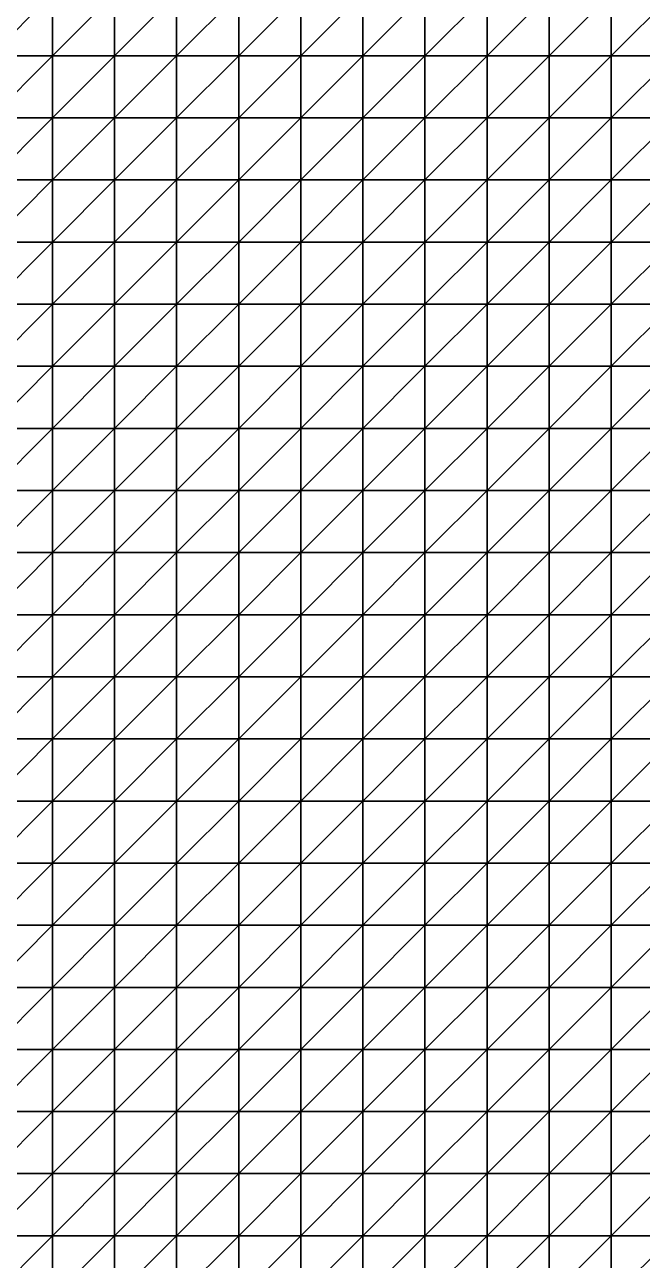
# Model space of a CAD drawing. Header units: metres. Extents: x 351000 to 353000, y 7455000 to 7457000.
# Drawn here: x 351738.8 to 351987.5, y 7455490.1 to 7455987.5 of the extents above; entities that cross this region are included whole.
import ezdxf

# ---------------------------------------------------------------- set-up
doc = ezdxf.new("R2010")
doc.units = ezdxf.units.M

msp = doc.modelspace()

# ---------------------------------------------------------------- linework, layer by layer
at = {"layer": 'BASE_OF_LEACHED_CAP_BOLC'}
for points in [[(351725, 7455975, 1226.12), (351750, 7455975, 1223.16), (351750, 7456000, 1219.85)], [(351725, 7455975, 1226.12), (351750, 7456000, 1219.85), (351725, 7456000, 1223.27)], [(351750, 7455975, 1223.16), (351775, 7455975, 1220.96), (351775, 7456000, 1217.48)], [(351750, 7455975, 1223.16), (351775, 7456000, 1217.48), (351750, 7456000, 1219.85)], [(351775, 7455975, 1220.96), (351800, 7455975, 1219.62), (351800, 7456000, 1216.25)], [(351775, 7455975, 1220.96), (351800, 7456000, 1216.25), (351775, 7456000, 1217.48)], [(351800, 7455975, 1219.62), (351825, 7455975, 1219.47), (351825, 7456000, 1216.39)], [(351800, 7455975, 1219.62), (351825, 7456000, 1216.39), (351800, 7456000, 1216.25)], [(351825, 7455975, 1219.47), (351850, 7455975, 1220.78), (351850, 7456000, 1218.13)], [(351825, 7455975, 1219.47), (351850, 7456000, 1218.13), (351825, 7456000, 1216.39)], [(351850, 7455975, 1220.78), (351875, 7455975, 1223.59), (351875, 7456000, 1221.38)], [(351850, 7455975, 1220.78), (351875, 7456000, 1221.38), (351850, 7456000, 1218.13)], [(351875, 7455975, 1223.59), (351900, 7455975, 1227.51), (351900, 7456000, 1225.7)], [(351875, 7455975, 1223.59), (351900, 7456000, 1225.7), (351875, 7456000, 1221.38)], [(351900, 7455975, 1227.51), (351925, 7455975, 1231.9), (351925, 7456000, 1230.38)], [(351900, 7455975, 1227.51), (351925, 7456000, 1230.38), (351900, 7456000, 1225.7)], [(351925, 7455975, 1231.9), (351950, 7455975, 1236.01), (351950, 7456000, 1234.63)], [(351925, 7455975, 1231.9), (351950, 7456000, 1234.63), (351925, 7456000, 1230.38)], [(351950, 7455975, 1236.01), (351975, 7455975, 1239.16), (351975, 7456000, 1237.76)], [(351950, 7455975, 1236.01), (351975, 7456000, 1237.76), (351950, 7456000, 1234.63)], [(351975, 7455975, 1239.16), (352000, 7455975, 1240.79), (352000, 7456000, 1239.24)], [(351975, 7455975, 1239.16), (352000, 7456000, 1239.24), (351975, 7456000, 1237.76)], [(351725, 7455950, 1229.92), (351750, 7455950, 1227.17), (351750, 7455975, 1223.16)], [(351725, 7455950, 1229.92), (351750, 7455975, 1223.16), (351725, 7455975, 1226.12)], [(351750, 7455950, 1227.17), (351775, 7455950, 1224.79), (351775, 7455975, 1220.96)], [(351750, 7455950, 1227.17), (351775, 7455975, 1220.96), (351750, 7455975, 1223.16)], [(351775, 7455950, 1224.79), (351800, 7455950, 1222.97), (351800, 7455975, 1219.62)], [(351775, 7455950, 1224.79), (351800, 7455975, 1219.62), (351775, 7455975, 1220.96)], [(351800, 7455950, 1222.97), (351825, 7455950, 1222.09), (351825, 7455975, 1219.47)], [(351800, 7455950, 1222.97), (351825, 7455975, 1219.47), (351800, 7455975, 1219.62)], [(351825, 7455950, 1222.09), (351850, 7455950, 1222.58), (351850, 7455975, 1220.78)], [(351825, 7455950, 1222.09), (351850, 7455975, 1220.78), (351825, 7455975, 1219.47)], [(351850, 7455950, 1222.58), (351875, 7455950, 1224.56), (351875, 7455975, 1223.59)], [(351850, 7455950, 1222.58), (351875, 7455975, 1223.59), (351850, 7455975, 1220.78)], [(351875, 7455950, 1224.56), (351900, 7455950, 1227.81), (351900, 7455975, 1227.51)], [(351875, 7455950, 1224.56), (351900, 7455975, 1227.51), (351875, 7455975, 1223.59)], [(351900, 7455950, 1227.81), (351925, 7455950, 1231.75), (351925, 7455975, 1231.9)], [(351900, 7455950, 1227.81), (351925, 7455975, 1231.9), (351900, 7455975, 1227.51)], [(351925, 7455950, 1231.75), (351950, 7455950, 1235.67), (351950, 7455975, 1236.01)], [(351925, 7455950, 1231.75), (351950, 7455975, 1236.01), (351925, 7455975, 1231.9)], [(351950, 7455950, 1235.67), (351975, 7455950, 1238.9), (351975, 7455975, 1239.16)], [(351950, 7455950, 1235.67), (351975, 7455975, 1239.16), (351950, 7455975, 1236.01)], [(351975, 7455950, 1238.9), (352000, 7455950, 1240.87), (352000, 7455975, 1240.79)], [(351975, 7455950, 1238.9), (352000, 7455975, 1240.79), (351975, 7455975, 1239.16)], [(351725, 7455925, 1234.09), (351750, 7455925, 1231.28), (351750, 7455950, 1227.17)], [(351725, 7455925, 1234.09), (351750, 7455950, 1227.17), (351725, 7455950, 1229.92)], [(351750, 7455925, 1231.28), (351775, 7455925, 1228.43), (351775, 7455950, 1224.79)], [(351750, 7455925, 1231.28), (351775, 7455950, 1224.79), (351750, 7455950, 1227.17)], [(351775, 7455925, 1228.43), (351800, 7455925, 1225.78), (351800, 7455950, 1222.97)], [(351775, 7455925, 1228.43), (351800, 7455950, 1222.97), (351775, 7455950, 1224.79)], [(351800, 7455925, 1225.78), (351825, 7455925, 1223.87), (351825, 7455950, 1222.09)], [(351800, 7455925, 1225.78), (351825, 7455950, 1222.09), (351800, 7455950, 1222.97)], [(351825, 7455925, 1223.87), (351850, 7455925, 1223.24), (351850, 7455950, 1222.58)], [(351825, 7455925, 1223.87), (351850, 7455950, 1222.58), (351825, 7455950, 1222.09)], [(351850, 7455925, 1223.24), (351875, 7455925, 1224.18), (351875, 7455950, 1224.56)], [(351850, 7455925, 1223.24), (351875, 7455950, 1224.56), (351850, 7455950, 1222.58)], [(351875, 7455925, 1224.18), (351900, 7455925, 1226.6), (351900, 7455950, 1227.81)], [(351875, 7455925, 1224.18), (351900, 7455950, 1227.81), (351875, 7455950, 1224.56)], [(351900, 7455925, 1226.6), (351925, 7455925, 1230.02), (351925, 7455950, 1231.75)], [(351900, 7455925, 1226.6), (351925, 7455950, 1231.75), (351900, 7455950, 1227.81)], [(351925, 7455925, 1230.02), (351950, 7455925, 1233.8), (351950, 7455950, 1235.67)], [(351925, 7455925, 1230.02), (351950, 7455950, 1235.67), (351925, 7455950, 1231.75)], [(351950, 7455925, 1233.8), (351975, 7455925, 1237.22), (351975, 7455950, 1238.9)], [(351950, 7455925, 1233.8), (351975, 7455950, 1238.9), (351950, 7455950, 1235.67)], [(351975, 7455925, 1237.22), (352000, 7455925, 1239.72), (352000, 7455950, 1240.87)], [(351975, 7455925, 1237.22), (352000, 7455950, 1240.87), (351975, 7455950, 1238.9)], [(351725, 7455900, 1238.01), (351750, 7455900, 1234.93), (351750, 7455925, 1231.28)], [(351725, 7455900, 1238.01), (351750, 7455925, 1231.28), (351725, 7455925, 1234.09)], [(351750, 7455900, 1234.93), (351775, 7455900, 1231.4), (351775, 7455925, 1228.43)], [(351750, 7455900, 1234.93), (351775, 7455925, 1228.43), (351750, 7455925, 1231.28)], [(351775, 7455900, 1231.4), (351800, 7455900, 1227.77), (351800, 7455925, 1225.78)], [(351775, 7455900, 1231.4), (351800, 7455925, 1225.78), (351775, 7455925, 1228.43)], [(351800, 7455900, 1227.77), (351825, 7455900, 1224.67), (351825, 7455925, 1223.87)], [(351800, 7455900, 1227.77), (351825, 7455925, 1223.87), (351800, 7455925, 1225.78)], [(351825, 7455900, 1224.67), (351850, 7455900, 1222.82), (351850, 7455925, 1223.24)], [(351825, 7455900, 1224.67), (351850, 7455925, 1223.24), (351825, 7455925, 1223.87)], [(351850, 7455900, 1222.82), (351875, 7455900, 1222.65), (351875, 7455925, 1224.18)], [(351850, 7455900, 1222.82), (351875, 7455925, 1224.18), (351850, 7455925, 1223.24)], [(351875, 7455900, 1222.65), (351900, 7455900, 1224.23), (351900, 7455925, 1226.6)], [(351875, 7455900, 1222.65), (351900, 7455925, 1226.6), (351875, 7455925, 1224.18)], [(351900, 7455900, 1224.23), (351925, 7455900, 1227.17), (351925, 7455925, 1230.02)], [(351900, 7455900, 1224.23), (351925, 7455925, 1230.02), (351900, 7455925, 1226.6)], [(351925, 7455900, 1227.17), (351950, 7455900, 1230.87), (351950, 7455925, 1233.8)], [(351925, 7455900, 1227.17), (351950, 7455925, 1233.8), (351925, 7455925, 1230.02)], [(351950, 7455900, 1230.87), (351975, 7455900, 1234.61), (351975, 7455925, 1237.22)], [(351950, 7455900, 1230.87), (351975, 7455925, 1237.22), (351950, 7455925, 1233.8)], [(351975, 7455900, 1234.61), (352000, 7455900, 1237.79), (352000, 7455925, 1239.72)], [(351975, 7455900, 1234.61), (352000, 7455925, 1239.72), (351975, 7455925, 1237.22)], [(351725, 7455875, 1241.16), (351750, 7455875, 1237.73), (351750, 7455900, 1234.93)], [(351725, 7455875, 1241.16), (351750, 7455900, 1234.93), (351725, 7455900, 1238.01)], [(351750, 7455875, 1237.73), (351775, 7455875, 1233.49), (351775, 7455900, 1231.4)], [(351750, 7455875, 1237.73), (351775, 7455900, 1231.4), (351750, 7455900, 1234.93)], [(351775, 7455875, 1233.49), (351800, 7455875, 1228.87), (351800, 7455900, 1227.77)], [(351775, 7455875, 1233.49), (351800, 7455900, 1227.77), (351775, 7455900, 1231.4)], [(351800, 7455875, 1228.87), (351825, 7455875, 1224.64), (351825, 7455900, 1224.67)], [(351800, 7455875, 1228.87), (351825, 7455900, 1224.67), (351800, 7455900, 1227.77)], [(351825, 7455875, 1224.64), (351850, 7455875, 1221.63), (351850, 7455900, 1222.82)], [(351825, 7455875, 1224.64), (351850, 7455900, 1222.82), (351825, 7455900, 1224.67)], [(351850, 7455875, 1221.63), (351875, 7455875, 1220.46), (351875, 7455900, 1222.65)], [(351850, 7455875, 1221.63), (351875, 7455900, 1222.65), (351850, 7455900, 1222.82)], [(351875, 7455875, 1220.46), (351900, 7455875, 1221.28), (351900, 7455900, 1224.23)], [(351875, 7455875, 1220.46), (351900, 7455900, 1224.23), (351875, 7455900, 1222.65)], [(351900, 7455875, 1221.28), (351925, 7455875, 1223.83), (351925, 7455900, 1227.17)], [(351900, 7455875, 1221.28), (351925, 7455900, 1227.17), (351900, 7455900, 1224.23)], [(351925, 7455875, 1223.83), (351950, 7455875, 1227.52), (351950, 7455900, 1230.87)], [(351925, 7455875, 1223.83), (351950, 7455900, 1230.87), (351925, 7455900, 1227.17)], [(351950, 7455875, 1227.52), (351975, 7455875, 1231.64), (351975, 7455900, 1234.61)], [(351950, 7455875, 1227.52), (351975, 7455900, 1234.61), (351950, 7455900, 1230.87)], [(351975, 7455875, 1231.64), (352000, 7455875, 1235.56), (352000, 7455900, 1237.79)], [(351975, 7455875, 1231.64), (352000, 7455900, 1237.79), (351975, 7455900, 1234.61)], [(351725, 7455850, 1243.24), (351750, 7455850, 1239.54), (351750, 7455875, 1237.73)], [(351725, 7455850, 1243.24), (351750, 7455875, 1237.73), (351725, 7455875, 1241.16)], [(351750, 7455850, 1239.54), (351775, 7455850, 1234.7), (351775, 7455875, 1233.49)], [(351750, 7455850, 1239.54), (351775, 7455875, 1233.49), (351750, 7455875, 1237.73)], [(351775, 7455850, 1234.7), (351800, 7455850, 1229.27), (351800, 7455875, 1228.87)], [(351775, 7455850, 1234.7), (351800, 7455875, 1228.87), (351775, 7455875, 1233.49)], [(351800, 7455850, 1229.27), (351825, 7455850, 1224.12), (351825, 7455875, 1224.64)], [(351800, 7455850, 1229.27), (351825, 7455875, 1224.64), (351800, 7455875, 1228.87)], [(351825, 7455850, 1224.12), (351850, 7455850, 1220.2), (351850, 7455875, 1221.63)], [(351825, 7455850, 1224.12), (351850, 7455875, 1221.63), (351825, 7455875, 1224.64)], [(351850, 7455850, 1220.2), (351875, 7455850, 1218.22), (351875, 7455875, 1220.46)], [(351850, 7455850, 1220.2), (351875, 7455875, 1220.46), (351850, 7455875, 1221.63)], [(351875, 7455850, 1218.22), (351900, 7455850, 1218.45), (351900, 7455875, 1221.28)], [(351875, 7455850, 1218.22), (351900, 7455875, 1221.28), (351875, 7455875, 1220.46)], [(351900, 7455850, 1218.45), (351925, 7455850, 1220.7), (351925, 7455875, 1223.83)], [(351900, 7455850, 1218.45), (351925, 7455875, 1223.83), (351900, 7455875, 1221.28)], [(351925, 7455850, 1220.7), (351950, 7455850, 1224.41), (351950, 7455875, 1227.52)], [(351925, 7455850, 1220.7), (351950, 7455875, 1227.52), (351925, 7455875, 1223.83)], [(351950, 7455850, 1224.41), (351975, 7455850, 1228.87), (351975, 7455875, 1231.64)], [(351950, 7455850, 1224.41), (351975, 7455875, 1231.64), (351950, 7455875, 1227.52)], [(351975, 7455850, 1228.87), (352000, 7455850, 1233.45), (352000, 7455875, 1235.56)], [(351975, 7455850, 1228.87), (352000, 7455875, 1235.56), (351975, 7455875, 1231.64)], [(351725, 7455825, 1244.23), (351750, 7455825, 1240.43), (351750, 7455850, 1239.54)], [(351725, 7455825, 1244.23), (351750, 7455850, 1239.54), (351725, 7455850, 1243.24)], [(351750, 7455825, 1240.43), (351775, 7455825, 1235.26), (351775, 7455850, 1234.7)], [(351750, 7455825, 1240.43), (351775, 7455850, 1234.7), (351750, 7455850, 1239.54)], [(351775, 7455825, 1235.26), (351800, 7455825, 1229.33), (351800, 7455850, 1229.27)], [(351775, 7455825, 1235.26), (351800, 7455850, 1229.27), (351775, 7455850, 1234.7)], [(351800, 7455825, 1229.33), (351825, 7455825, 1223.6), (351825, 7455850, 1224.12)], [(351800, 7455825, 1229.33), (351825, 7455850, 1224.12), (351800, 7455850, 1229.27)], [(351825, 7455825, 1223.6), (351850, 7455825, 1219.07), (351850, 7455850, 1220.2)], [(351825, 7455825, 1223.6), (351850, 7455850, 1220.2), (351825, 7455850, 1224.12)], [(351850, 7455825, 1219.07), (351875, 7455825, 1216.53), (351875, 7455850, 1218.22)], [(351850, 7455825, 1219.07), (351875, 7455850, 1218.22), (351850, 7455850, 1220.2)], [(351875, 7455825, 1216.53), (351900, 7455825, 1216.34), (351900, 7455850, 1218.45)], [(351875, 7455825, 1216.53), (351900, 7455850, 1218.45), (351875, 7455850, 1218.22)], [(351900, 7455825, 1216.34), (351925, 7455825, 1218.35), (351925, 7455850, 1220.7)], [(351900, 7455825, 1216.34), (351925, 7455850, 1220.7), (351900, 7455850, 1218.45)], [(351925, 7455825, 1218.35), (351950, 7455825, 1222.04), (351950, 7455850, 1224.41)], [(351925, 7455825, 1218.35), (351950, 7455850, 1224.41), (351925, 7455850, 1220.7)], [(351950, 7455825, 1222.04), (351975, 7455825, 1226.71), (351975, 7455850, 1228.87)], [(351950, 7455825, 1222.04), (351975, 7455850, 1228.87), (351950, 7455850, 1224.41)], [(351975, 7455825, 1226.71), (352000, 7455825, 1231.75), (352000, 7455850, 1233.45)], [(351975, 7455825, 1226.71), (352000, 7455850, 1233.45), (351975, 7455850, 1228.87)], [(351725, 7455800, 1244.26), (351750, 7455800, 1240.63), (351750, 7455825, 1240.43)], [(351725, 7455800, 1244.26), (351750, 7455825, 1240.43), (351725, 7455825, 1244.23)], [(351750, 7455800, 1240.63), (351775, 7455800, 1235.46), (351775, 7455825, 1235.26)], [(351750, 7455800, 1240.63), (351775, 7455825, 1235.26), (351750, 7455825, 1240.43)], [(351775, 7455800, 1235.46), (351800, 7455800, 1229.4), (351800, 7455825, 1229.33)], [(351775, 7455800, 1235.46), (351800, 7455825, 1229.33), (351775, 7455825, 1235.26)], [(351800, 7455800, 1229.4), (351825, 7455800, 1223.46), (351825, 7455825, 1223.6)], [(351800, 7455800, 1229.4), (351825, 7455825, 1223.6), (351800, 7455825, 1229.33)], [(351825, 7455800, 1223.46), (351850, 7455800, 1218.67), (351850, 7455825, 1219.07)], [(351825, 7455800, 1223.46), (351850, 7455825, 1219.07), (351825, 7455825, 1223.6)], [(351850, 7455800, 1218.67), (351875, 7455800, 1215.85), (351875, 7455825, 1216.53)], [(351850, 7455800, 1218.67), (351875, 7455825, 1216.53), (351850, 7455825, 1219.07)], [(351875, 7455800, 1215.85), (351900, 7455800, 1215.38), (351900, 7455825, 1216.34)], [(351875, 7455800, 1215.85), (351900, 7455825, 1216.34), (351875, 7455825, 1216.53)], [(351900, 7455800, 1215.38), (351925, 7455800, 1217.16), (351925, 7455825, 1218.35)], [(351900, 7455800, 1215.38), (351925, 7455825, 1218.35), (351900, 7455825, 1216.34)], [(351925, 7455800, 1217.16), (351950, 7455800, 1220.71), (351950, 7455825, 1222.04)], [(351925, 7455800, 1217.16), (351950, 7455825, 1222.04), (351925, 7455825, 1218.35)], [(351950, 7455800, 1220.71), (351975, 7455800, 1225.38), (351975, 7455825, 1226.71)], [(351950, 7455800, 1220.71), (351975, 7455825, 1226.71), (351950, 7455825, 1222.04)], [(351975, 7455800, 1225.38), (352000, 7455800, 1230.57), (352000, 7455825, 1231.75)], [(351975, 7455800, 1225.38), (352000, 7455825, 1231.75), (351975, 7455825, 1226.71)], [(351725, 7455775, 1243.59), (351750, 7455775, 1240.38), (351750, 7455800, 1240.63)], [(351725, 7455775, 1243.59), (351750, 7455800, 1240.63), (351725, 7455800, 1244.26)], [(351750, 7455775, 1240.38), (351775, 7455775, 1235.53), (351775, 7455800, 1235.46)], [(351750, 7455775, 1240.38), (351775, 7455800, 1235.46), (351750, 7455800, 1240.63)], [(351775, 7455775, 1235.53), (351800, 7455775, 1229.71), (351800, 7455800, 1229.4)], [(351775, 7455775, 1235.53), (351800, 7455800, 1229.4), (351775, 7455800, 1235.46)], [(351800, 7455775, 1229.71), (351825, 7455775, 1223.92), (351825, 7455800, 1223.46)], [(351800, 7455775, 1229.71), (351825, 7455800, 1223.46), (351800, 7455800, 1229.4)], [(351825, 7455775, 1223.92), (351850, 7455775, 1219.19), (351850, 7455800, 1218.67)], [(351825, 7455775, 1223.92), (351850, 7455800, 1218.67), (351825, 7455800, 1223.46)], [(351850, 7455775, 1219.19), (351875, 7455775, 1216.33), (351875, 7455800, 1215.85)], [(351850, 7455775, 1219.19), (351875, 7455800, 1215.85), (351850, 7455800, 1218.67)], [(351875, 7455775, 1216.33), (351900, 7455775, 1215.7), (351900, 7455800, 1215.38)], [(351875, 7455775, 1216.33), (351900, 7455800, 1215.38), (351875, 7455800, 1215.85)], [(351900, 7455775, 1215.7), (351925, 7455775, 1217.24), (351925, 7455800, 1217.16)], [(351900, 7455775, 1215.7), (351925, 7455800, 1217.16), (351900, 7455800, 1215.38)], [(351925, 7455775, 1217.24), (351950, 7455775, 1220.51), (351950, 7455800, 1220.71)], [(351925, 7455775, 1217.24), (351950, 7455800, 1220.71), (351925, 7455800, 1217.16)], [(351950, 7455775, 1220.51), (351975, 7455775, 1224.93), (351975, 7455800, 1225.38)], [(351950, 7455775, 1220.51), (351975, 7455800, 1225.38), (351950, 7455800, 1220.71)], [(351975, 7455775, 1224.93), (352000, 7455775, 1229.99), (352000, 7455800, 1230.57)], [(351975, 7455775, 1224.93), (352000, 7455800, 1230.57), (351975, 7455800, 1225.38)], [(351725, 7455750, 1242.41), (351750, 7455750, 1239.81), (351750, 7455775, 1240.38)], [(351725, 7455750, 1242.41), (351750, 7455775, 1240.38), (351725, 7455775, 1243.59)], [(351750, 7455750, 1239.81), (351775, 7455750, 1235.53), (351775, 7455775, 1235.53)], [(351750, 7455750, 1239.81), (351775, 7455775, 1235.53), (351750, 7455775, 1240.38)], [(351775, 7455750, 1235.53), (351800, 7455750, 1230.25), (351800, 7455775, 1229.71)], [(351775, 7455750, 1235.53), (351800, 7455775, 1229.71), (351775, 7455775, 1235.53)], [(351800, 7455750, 1230.25), (351825, 7455750, 1224.94), (351825, 7455775, 1223.92)], [(351800, 7455750, 1230.25), (351825, 7455775, 1223.92), (351800, 7455775, 1229.71)], [(351825, 7455750, 1224.94), (351850, 7455750, 1220.57), (351850, 7455775, 1219.19)], [(351825, 7455750, 1224.94), (351850, 7455775, 1219.19), (351825, 7455775, 1223.92)], [(351850, 7455750, 1220.57), (351875, 7455750, 1217.87), (351875, 7455775, 1216.33)], [(351850, 7455750, 1220.57), (351875, 7455775, 1216.33), (351850, 7455775, 1219.19)], [(351875, 7455750, 1217.87), (351900, 7455750, 1217.2), (351900, 7455775, 1215.7)], [(351875, 7455750, 1217.87), (351900, 7455775, 1215.7), (351875, 7455775, 1216.33)], [(351900, 7455750, 1217.2), (351925, 7455750, 1218.5), (351925, 7455775, 1217.24)], [(351900, 7455750, 1217.2), (351925, 7455775, 1217.24), (351900, 7455775, 1215.7)], [(351925, 7455750, 1218.5), (351950, 7455750, 1221.39), (351950, 7455775, 1220.51)], [(351925, 7455750, 1218.5), (351950, 7455775, 1220.51), (351925, 7455775, 1217.24)], [(351950, 7455750, 1221.39), (351975, 7455750, 1225.36), (351975, 7455775, 1224.93)], [(351950, 7455750, 1221.39), (351975, 7455775, 1224.93), (351950, 7455775, 1220.51)], [(351975, 7455750, 1225.36), (352000, 7455750, 1230.03), (352000, 7455775, 1229.99)], [(351975, 7455750, 1225.36), (352000, 7455775, 1229.99), (351975, 7455775, 1224.93)], [(351725, 7455725, 1240.78), (351750, 7455725, 1238.86), (351750, 7455750, 1239.81)], [(351725, 7455725, 1240.78), (351750, 7455750, 1239.81), (351725, 7455750, 1242.41)], [(351750, 7455725, 1238.86), (351775, 7455725, 1235.32), (351775, 7455750, 1235.53)], [(351750, 7455725, 1238.86), (351775, 7455750, 1235.53), (351750, 7455750, 1239.81)], [(351775, 7455725, 1235.32), (351800, 7455725, 1230.82), (351800, 7455750, 1230.25)], [(351775, 7455725, 1235.32), (351800, 7455750, 1230.25), (351775, 7455750, 1235.53)], [(351800, 7455725, 1230.82), (351825, 7455725, 1226.25), (351825, 7455750, 1224.94)], [(351800, 7455725, 1230.82), (351825, 7455750, 1224.94), (351800, 7455750, 1230.25)], [(351825, 7455725, 1226.25), (351850, 7455725, 1222.49), (351850, 7455750, 1220.57)], [(351825, 7455725, 1226.25), (351850, 7455750, 1220.57), (351825, 7455750, 1224.94)], [(351850, 7455725, 1222.49), (351875, 7455725, 1220.19), (351875, 7455750, 1217.87)], [(351850, 7455725, 1222.49), (351875, 7455750, 1217.87), (351850, 7455750, 1220.57)], [(351875, 7455725, 1220.19), (351900, 7455725, 1219.65), (351900, 7455750, 1217.2)], [(351875, 7455725, 1220.19), (351900, 7455750, 1217.2), (351875, 7455750, 1217.87)], [(351900, 7455725, 1219.65), (351925, 7455725, 1220.78), (351925, 7455750, 1218.5)], [(351900, 7455725, 1219.65), (351925, 7455750, 1218.5), (351900, 7455750, 1217.2)], [(351925, 7455725, 1220.78), (351950, 7455725, 1223.27), (351950, 7455750, 1221.39)], [(351925, 7455725, 1220.78), (351950, 7455750, 1221.39), (351925, 7455750, 1218.5)], [(351950, 7455725, 1223.27), (351975, 7455725, 1226.72), (351975, 7455750, 1225.36)], [(351950, 7455725, 1223.27), (351975, 7455750, 1225.36), (351950, 7455750, 1221.39)], [(351975, 7455725, 1226.72), (352000, 7455725, 1230.84), (352000, 7455750, 1230.03)], [(351975, 7455725, 1226.72), (352000, 7455750, 1230.03), (351975, 7455750, 1225.36)], [(351725, 7455700, 1238.62), (351750, 7455700, 1237.33), (351750, 7455725, 1238.86)], [(351725, 7455700, 1238.62), (351750, 7455725, 1238.86), (351725, 7455725, 1240.78)], [(351750, 7455700, 1237.33), (351775, 7455700, 1234.6), (351775, 7455725, 1235.32)], [(351750, 7455700, 1237.33), (351775, 7455725, 1235.32), (351750, 7455725, 1238.86)], [(351775, 7455700, 1234.6), (351800, 7455700, 1231.04), (351800, 7455725, 1230.82)], [(351775, 7455700, 1234.6), (351800, 7455725, 1230.82), (351775, 7455725, 1235.32)], [(351800, 7455700, 1231.04), (351825, 7455700, 1227.46), (351825, 7455725, 1226.25)], [(351800, 7455700, 1231.04), (351825, 7455725, 1226.25), (351800, 7455725, 1230.82)], [(351825, 7455700, 1227.46), (351850, 7455700, 1224.6), (351850, 7455725, 1222.49)], [(351825, 7455700, 1227.46), (351850, 7455725, 1222.49), (351825, 7455725, 1226.25)], [(351850, 7455700, 1224.6), (351875, 7455700, 1222.98), (351875, 7455725, 1220.19)], [(351850, 7455700, 1224.6), (351875, 7455725, 1220.19), (351850, 7455725, 1222.49)], [(351875, 7455700, 1222.98), (351900, 7455700, 1222.79), (351900, 7455725, 1219.65)], [(351875, 7455700, 1222.98), (351900, 7455725, 1219.65), (351875, 7455725, 1220.19)], [(351900, 7455700, 1222.79), (351925, 7455700, 1223.95), (351925, 7455725, 1220.78)], [(351900, 7455700, 1222.79), (351925, 7455725, 1220.78), (351900, 7455725, 1219.65)], [(351925, 7455700, 1223.95), (351950, 7455700, 1226.16), (351950, 7455725, 1223.27)], [(351925, 7455700, 1223.95), (351950, 7455725, 1223.27), (351925, 7455725, 1220.78)], [(351950, 7455700, 1226.16), (351975, 7455700, 1229.1), (351975, 7455725, 1226.72)], [(351950, 7455700, 1226.16), (351975, 7455725, 1226.72), (351950, 7455725, 1223.27)], [(351975, 7455700, 1229.1), (352000, 7455700, 1232.6), (352000, 7455725, 1230.84)], [(351975, 7455700, 1229.1), (352000, 7455725, 1230.84), (351975, 7455725, 1226.72)], [(351725, 7455675, 1235.74), (351750, 7455675, 1234.96), (351750, 7455700, 1237.33)], [(351725, 7455675, 1235.74), (351750, 7455700, 1237.33), (351725, 7455700, 1238.62)], [(351750, 7455675, 1234.96), (351775, 7455675, 1233.06), (351775, 7455700, 1234.6)], [(351750, 7455675, 1234.96), (351775, 7455700, 1234.6), (351750, 7455700, 1237.33)], [(351775, 7455675, 1233.06), (351800, 7455675, 1230.61), (351800, 7455700, 1231.04)], [(351775, 7455675, 1233.06), (351800, 7455700, 1231.04), (351775, 7455700, 1234.6)], [(351800, 7455675, 1230.61), (351825, 7455675, 1228.27), (351825, 7455700, 1227.46)], [(351800, 7455675, 1230.61), (351825, 7455700, 1227.46), (351800, 7455700, 1231.04)], [(351825, 7455675, 1228.27), (351850, 7455675, 1226.61), (351850, 7455700, 1224.6)], [(351825, 7455675, 1228.27), (351850, 7455700, 1224.6), (351825, 7455700, 1227.46)], [(351850, 7455675, 1226.61), (351875, 7455675, 1226), (351875, 7455700, 1222.98)], [(351850, 7455675, 1226.61), (351875, 7455700, 1222.98), (351850, 7455700, 1224.6)], [(351875, 7455675, 1226), (351900, 7455675, 1226.5), (351900, 7455700, 1222.79)], [(351875, 7455675, 1226), (351900, 7455700, 1222.79), (351875, 7455700, 1222.98)], [(351900, 7455675, 1226.5), (351925, 7455675, 1227.95), (351925, 7455700, 1223.95)], [(351900, 7455675, 1226.5), (351925, 7455700, 1223.95), (351900, 7455700, 1222.79)], [(351925, 7455675, 1227.95), (351950, 7455675, 1230.09), (351950, 7455700, 1226.16)], [(351925, 7455675, 1227.95), (351950, 7455700, 1226.16), (351925, 7455700, 1223.95)], [(351950, 7455675, 1230.09), (351975, 7455675, 1232.65), (351975, 7455700, 1229.1)], [(351950, 7455675, 1230.09), (351975, 7455700, 1229.1), (351950, 7455700, 1226.16)], [(351975, 7455675, 1232.65), (352000, 7455675, 1235.55), (352000, 7455700, 1232.6)], [(351975, 7455675, 1232.65), (352000, 7455700, 1232.6), (351975, 7455700, 1229.1)], [(351725, 7455650, 1232.03), (351750, 7455650, 1231.62), (351750, 7455675, 1234.96)], [(351725, 7455650, 1232.03), (351750, 7455675, 1234.96), (351725, 7455675, 1235.74)], [(351750, 7455650, 1231.62), (351775, 7455650, 1230.57), (351775, 7455675, 1233.06)], [(351750, 7455650, 1231.62), (351775, 7455675, 1233.06), (351750, 7455675, 1234.96)], [(351775, 7455650, 1230.57), (351800, 7455650, 1229.37), (351800, 7455675, 1230.61)], [(351775, 7455650, 1230.57), (351800, 7455675, 1230.61), (351775, 7455675, 1233.06)], [(351800, 7455650, 1229.37), (351825, 7455650, 1228.54), (351825, 7455675, 1228.27)], [(351800, 7455650, 1229.37), (351825, 7455675, 1228.27), (351800, 7455675, 1230.61)], [(351825, 7455650, 1228.54), (351850, 7455650, 1228.43), (351850, 7455675, 1226.61)], [(351825, 7455650, 1228.54), (351850, 7455675, 1226.61), (351825, 7455675, 1228.27)], [(351850, 7455650, 1228.43), (351875, 7455650, 1229.18), (351875, 7455675, 1226)], [(351850, 7455650, 1228.43), (351875, 7455675, 1226), (351850, 7455675, 1226.61)], [(351875, 7455650, 1229.18), (351900, 7455650, 1230.73), (351900, 7455675, 1226.5)], [(351875, 7455650, 1229.18), (351900, 7455675, 1226.5), (351875, 7455675, 1226)], [(351900, 7455650, 1230.73), (351925, 7455650, 1232.82), (351925, 7455675, 1227.95)], [(351900, 7455650, 1230.73), (351925, 7455675, 1227.95), (351900, 7455675, 1226.5)], [(351925, 7455650, 1232.82), (351950, 7455650, 1235.14), (351950, 7455675, 1230.09)], [(351925, 7455650, 1232.82), (351950, 7455675, 1230.09), (351925, 7455675, 1227.95)], [(351950, 7455650, 1235.14), (351975, 7455650, 1237.49), (351975, 7455675, 1232.65)], [(351950, 7455650, 1235.14), (351975, 7455675, 1232.65), (351950, 7455675, 1230.09)], [(351975, 7455650, 1237.49), (352000, 7455650, 1239.87), (352000, 7455675, 1235.55)], [(351975, 7455650, 1237.49), (352000, 7455675, 1235.55), (351975, 7455675, 1232.65)], [(351725, 7455625, 1227.53), (351750, 7455625, 1227.4), (351750, 7455650, 1231.62)], [(351725, 7455625, 1227.53), (351750, 7455650, 1231.62), (351725, 7455650, 1232.03)], [(351750, 7455625, 1227.4), (351775, 7455625, 1227.24), (351775, 7455650, 1230.57)], [(351750, 7455625, 1227.4), (351775, 7455650, 1230.57), (351750, 7455650, 1231.62)], [(351775, 7455625, 1227.24), (351800, 7455625, 1227.46), (351800, 7455650, 1229.37)], [(351775, 7455625, 1227.24), (351800, 7455650, 1229.37), (351775, 7455650, 1230.57)], [(351800, 7455625, 1227.46), (351825, 7455625, 1228.39), (351825, 7455650, 1228.54)], [(351800, 7455625, 1227.46), (351825, 7455650, 1228.54), (351800, 7455650, 1229.37)], [(351825, 7455625, 1228.39), (351850, 7455625, 1230.13), (351850, 7455650, 1228.43)], [(351825, 7455625, 1228.39), (351850, 7455650, 1228.43), (351825, 7455650, 1228.54)], [(351850, 7455625, 1230.13), (351875, 7455625, 1232.61), (351875, 7455650, 1229.18)], [(351850, 7455625, 1230.13), (351875, 7455650, 1229.18), (351850, 7455650, 1228.43)], [(351875, 7455625, 1232.61), (351900, 7455625, 1235.54), (351900, 7455650, 1230.73)], [(351875, 7455625, 1232.61), (351900, 7455650, 1230.73), (351875, 7455650, 1229.18)], [(351900, 7455625, 1235.54), (351925, 7455625, 1238.56), (351925, 7455650, 1232.82)], [(351900, 7455625, 1235.54), (351925, 7455650, 1232.82), (351900, 7455650, 1230.73)], [(351925, 7455625, 1238.56), (351950, 7455625, 1241.32), (351950, 7455650, 1235.14)], [(351925, 7455625, 1238.56), (351950, 7455650, 1235.14), (351925, 7455650, 1232.82)], [(351950, 7455625, 1241.32), (351975, 7455625, 1243.63), (351975, 7455650, 1237.49)], [(351950, 7455625, 1241.32), (351975, 7455650, 1237.49), (351950, 7455650, 1235.14)], [(351975, 7455625, 1243.63), (352000, 7455625, 1245.57), (352000, 7455650, 1239.87)], [(351975, 7455625, 1243.63), (352000, 7455650, 1239.87), (351975, 7455650, 1237.49)], [(351725, 7455600, 1222.52), (351750, 7455600, 1222.64), (351750, 7455625, 1227.4)], [(351725, 7455600, 1222.52), (351750, 7455625, 1227.4), (351725, 7455625, 1227.53)], [(351750, 7455600, 1222.64), (351775, 7455600, 1223.45), (351775, 7455625, 1227.24)], [(351750, 7455600, 1222.64), (351775, 7455625, 1227.24), (351750, 7455625, 1227.4)], [(351775, 7455600, 1223.45), (351800, 7455600, 1225.25), (351800, 7455625, 1227.46)], [(351775, 7455600, 1223.45), (351800, 7455625, 1227.46), (351775, 7455625, 1227.24)], [(351800, 7455600, 1225.25), (351825, 7455600, 1228.14), (351825, 7455625, 1228.39)], [(351800, 7455600, 1225.25), (351825, 7455625, 1228.39), (351800, 7455625, 1227.46)], [(351825, 7455600, 1228.14), (351850, 7455600, 1231.98), (351850, 7455625, 1230.13)], [(351825, 7455600, 1228.14), (351850, 7455625, 1230.13), (351825, 7455625, 1228.39)], [(351850, 7455600, 1231.98), (351875, 7455600, 1236.41), (351875, 7455625, 1232.61)], [(351850, 7455600, 1231.98), (351875, 7455625, 1232.61), (351850, 7455625, 1230.13)], [(351875, 7455600, 1236.41), (351900, 7455600, 1240.95), (351900, 7455625, 1235.54)], [(351875, 7455600, 1236.41), (351900, 7455625, 1235.54), (351875, 7455625, 1232.61)], [(351900, 7455600, 1240.95), (351925, 7455600, 1245.12), (351925, 7455625, 1238.56)], [(351900, 7455600, 1240.95), (351925, 7455625, 1238.56), (351900, 7455625, 1235.54)], [(351925, 7455600, 1245.12), (351950, 7455600, 1248.49), (351950, 7455625, 1241.32)], [(351925, 7455600, 1245.12), (351950, 7455625, 1241.32), (351925, 7455625, 1238.56)], [(351950, 7455600, 1248.49), (351975, 7455600, 1250.9), (351975, 7455625, 1243.63)], [(351950, 7455600, 1248.49), (351975, 7455625, 1243.63), (351950, 7455625, 1241.32)], [(351975, 7455600, 1250.9), (352000, 7455600, 1252.48), (352000, 7455625, 1245.57)], [(351975, 7455600, 1250.9), (352000, 7455625, 1245.57), (351975, 7455625, 1243.63)], [(351725, 7455575, 1217.5), (351750, 7455575, 1217.94), (351750, 7455600, 1222.64)], [(351725, 7455575, 1217.5), (351750, 7455600, 1222.64), (351725, 7455600, 1222.52)], [(351750, 7455575, 1217.94), (351775, 7455575, 1219.81), (351775, 7455600, 1223.45)], [(351750, 7455575, 1217.94), (351775, 7455600, 1223.45), (351750, 7455600, 1222.64)], [(351775, 7455575, 1219.81), (351800, 7455575, 1223.29), (351800, 7455600, 1225.25)], [(351775, 7455575, 1219.81), (351800, 7455600, 1225.25), (351775, 7455600, 1223.45)], [(351800, 7455575, 1223.29), (351825, 7455575, 1228.24), (351825, 7455600, 1228.14)], [(351800, 7455575, 1223.29), (351825, 7455600, 1228.14), (351800, 7455600, 1225.25)], [(351825, 7455575, 1228.24), (351850, 7455575, 1234.25), (351850, 7455600, 1231.98)], [(351825, 7455575, 1228.24), (351850, 7455600, 1231.98), (351825, 7455600, 1228.14)], [(351850, 7455575, 1234.25), (351875, 7455575, 1240.69), (351875, 7455600, 1236.41)], [(351850, 7455575, 1234.25), (351875, 7455600, 1236.41), (351850, 7455600, 1231.98)], [(351875, 7455575, 1240.69), (351900, 7455575, 1246.9), (351900, 7455600, 1240.95)], [(351875, 7455575, 1240.69), (351900, 7455600, 1240.95), (351875, 7455600, 1236.41)], [(351900, 7455575, 1246.9), (351925, 7455575, 1252.26), (351925, 7455600, 1245.12)], [(351900, 7455575, 1246.9), (351925, 7455600, 1245.12), (351900, 7455600, 1240.95)], [(351925, 7455575, 1252.26), (351950, 7455575, 1256.3), (351950, 7455600, 1248.49)], [(351925, 7455575, 1252.26), (351950, 7455600, 1248.49), (351925, 7455600, 1245.12)], [(351950, 7455575, 1256.3), (351975, 7455575, 1258.85), (351975, 7455600, 1250.9)], [(351950, 7455575, 1256.3), (351975, 7455600, 1250.9), (351950, 7455600, 1248.49)], [(351975, 7455575, 1258.85), (352000, 7455575, 1260.13), (352000, 7455600, 1252.48)], [(351975, 7455575, 1258.85), (352000, 7455600, 1252.48), (351975, 7455600, 1250.9)], [(351725, 7455550, 1213.14), (351750, 7455550, 1214.02), (351750, 7455575, 1217.94)], [(351725, 7455550, 1213.14), (351750, 7455575, 1217.94), (351725, 7455575, 1217.5)], [(351750, 7455550, 1214.02), (351775, 7455550, 1217.02), (351775, 7455575, 1219.81)], [(351750, 7455550, 1214.02), (351775, 7455575, 1219.81), (351750, 7455575, 1217.94)], [(351775, 7455550, 1217.02), (351800, 7455550, 1222.16), (351800, 7455575, 1223.29)], [(351775, 7455550, 1217.02), (351800, 7455575, 1223.29), (351775, 7455575, 1219.81)], [(351800, 7455550, 1222.16), (351825, 7455550, 1229.1), (351825, 7455575, 1228.24)], [(351800, 7455550, 1222.16), (351825, 7455575, 1228.24), (351800, 7455575, 1223.29)], [(351825, 7455550, 1229.1), (351850, 7455550, 1237.15), (351850, 7455575, 1234.25)], [(351825, 7455550, 1229.1), (351850, 7455575, 1234.25), (351825, 7455575, 1228.24)], [(351850, 7455550, 1237.15), (351875, 7455550, 1245.45), (351875, 7455575, 1240.69)], [(351850, 7455550, 1237.15), (351875, 7455575, 1240.69), (351850, 7455575, 1234.25)], [(351875, 7455550, 1245.45), (351900, 7455550, 1253.16), (351900, 7455575, 1246.9)], [(351875, 7455550, 1245.45), (351900, 7455575, 1246.9), (351875, 7455575, 1240.69)], [(351900, 7455550, 1253.16), (351925, 7455550, 1259.56), (351925, 7455575, 1252.26)], [(351900, 7455550, 1253.16), (351925, 7455575, 1252.26), (351900, 7455575, 1246.9)], [(351925, 7455550, 1259.56), (351950, 7455550, 1264.16), (351950, 7455575, 1256.3)], [(351925, 7455550, 1259.56), (351950, 7455575, 1256.3), (351925, 7455575, 1252.26)], [(351950, 7455550, 1264.16), (351975, 7455550, 1266.82), (351975, 7455575, 1258.85)], [(351950, 7455550, 1264.16), (351975, 7455575, 1258.85), (351950, 7455575, 1256.3)], [(351975, 7455550, 1266.82), (352000, 7455550, 1267.81), (352000, 7455575, 1260.13)], [(351975, 7455550, 1266.82), (352000, 7455575, 1260.13), (351975, 7455575, 1258.85)], [(351725, 7455525, 1210.17), (351750, 7455525, 1211.61), (351750, 7455550, 1214.02)], [(351725, 7455525, 1210.17), (351750, 7455550, 1214.02), (351725, 7455550, 1213.14)], [(351750, 7455525, 1211.61), (351775, 7455525, 1215.71), (351775, 7455550, 1217.02)], [(351750, 7455525, 1211.61), (351775, 7455550, 1217.02), (351750, 7455550, 1214.02)], [(351775, 7455525, 1215.71), (351800, 7455525, 1222.36), (351800, 7455550, 1222.16)], [(351775, 7455525, 1215.71), (351800, 7455550, 1222.16), (351775, 7455550, 1217.02)], [(351800, 7455525, 1222.36), (351825, 7455525, 1231), (351825, 7455550, 1229.1)], [(351800, 7455525, 1222.36), (351825, 7455550, 1229.1), (351800, 7455550, 1222.16)], [(351825, 7455525, 1231), (351850, 7455525, 1240.72), (351850, 7455550, 1237.15)], [(351825, 7455525, 1231), (351850, 7455550, 1237.15), (351825, 7455550, 1229.1)], [(351850, 7455525, 1240.72), (351875, 7455525, 1250.47), (351875, 7455550, 1245.45)], [(351850, 7455525, 1240.72), (351875, 7455550, 1245.45), (351850, 7455550, 1237.15)], [(351875, 7455525, 1250.47), (351900, 7455525, 1259.27), (351900, 7455550, 1253.16)], [(351875, 7455525, 1250.47), (351900, 7455550, 1253.16), (351875, 7455550, 1245.45)], [(351900, 7455525, 1259.27), (351925, 7455525, 1266.37), (351925, 7455550, 1259.56)], [(351900, 7455525, 1259.27), (351925, 7455550, 1259.56), (351900, 7455550, 1253.16)], [(351925, 7455525, 1266.37), (351950, 7455525, 1271.28), (351950, 7455550, 1264.16)], [(351925, 7455525, 1266.37), (351950, 7455550, 1264.16), (351925, 7455550, 1259.56)], [(351950, 7455525, 1271.28), (351975, 7455525, 1273.92), (351975, 7455550, 1266.82)], [(351950, 7455525, 1271.28), (351975, 7455550, 1266.82), (351950, 7455550, 1264.16)], [(351975, 7455525, 1273.92), (352000, 7455525, 1274.61), (352000, 7455550, 1267.81)], [(351975, 7455525, 1273.92), (352000, 7455550, 1267.81), (351975, 7455550, 1266.82)], [(351725, 7455500, 1209.23), (351750, 7455500, 1211.29), (351750, 7455525, 1211.61)], [(351725, 7455500, 1209.23), (351750, 7455525, 1211.61), (351725, 7455525, 1210.17)], [(351750, 7455500, 1211.29), (351775, 7455500, 1216.34), (351775, 7455525, 1215.71)], [(351750, 7455500, 1211.29), (351775, 7455525, 1215.71), (351750, 7455525, 1211.61)], [(351775, 7455500, 1216.34), (351800, 7455500, 1224.15), (351800, 7455525, 1222.36)], [(351775, 7455500, 1216.34), (351800, 7455525, 1222.36), (351775, 7455525, 1215.71)], [(351800, 7455500, 1224.15), (351825, 7455500, 1233.99), (351825, 7455525, 1231)], [(351800, 7455500, 1224.15), (351825, 7455525, 1231), (351800, 7455525, 1222.36)], [(351825, 7455500, 1233.99), (351850, 7455500, 1244.77), (351850, 7455525, 1240.72)], [(351825, 7455500, 1233.99), (351850, 7455525, 1240.72), (351825, 7455525, 1231)], [(351850, 7455500, 1244.77), (351875, 7455500, 1255.32), (351875, 7455525, 1250.47)], [(351850, 7455500, 1244.77), (351875, 7455525, 1250.47), (351850, 7455525, 1240.72)], [(351875, 7455500, 1255.32), (351900, 7455500, 1264.61), (351900, 7455525, 1259.27)], [(351875, 7455500, 1255.32), (351900, 7455525, 1259.27), (351875, 7455525, 1250.47)], [(351900, 7455500, 1264.61), (351925, 7455500, 1271.89), (351925, 7455525, 1266.37)], [(351900, 7455500, 1264.61), (351925, 7455525, 1266.37), (351900, 7455525, 1259.27)], [(351925, 7455500, 1271.89), (351950, 7455500, 1276.76), (351950, 7455525, 1271.28)], [(351925, 7455500, 1271.89), (351950, 7455525, 1271.28), (351925, 7455525, 1266.37)], [(351950, 7455500, 1276.76), (351975, 7455500, 1279.21), (351975, 7455525, 1273.92)], [(351950, 7455500, 1276.76), (351975, 7455525, 1273.92), (351950, 7455525, 1271.28)], [(351975, 7455500, 1279.21), (352000, 7455500, 1279.57), (352000, 7455525, 1274.61)], [(351975, 7455500, 1279.21), (352000, 7455525, 1274.61), (351975, 7455525, 1273.92)], [(351725, 7455475, 1210.72), (351750, 7455475, 1213.32), (351750, 7455500, 1211.29)], [(351725, 7455475, 1210.72), (351750, 7455500, 1211.29), (351725, 7455500, 1209.23)], [(351750, 7455475, 1213.32), (351775, 7455475, 1219.01), (351775, 7455500, 1216.34)], [(351750, 7455475, 1213.32), (351775, 7455500, 1216.34), (351750, 7455500, 1211.29)], [(351775, 7455475, 1219.01), (351800, 7455475, 1227.47), (351800, 7455500, 1224.15)], [(351775, 7455475, 1219.01), (351800, 7455500, 1224.15), (351775, 7455500, 1216.34)], [(351800, 7455475, 1227.47), (351825, 7455475, 1237.82), (351825, 7455500, 1233.99)], [(351800, 7455475, 1227.47), (351825, 7455500, 1233.99), (351800, 7455500, 1224.15)], [(351825, 7455475, 1237.82), (351850, 7455475, 1248.88), (351850, 7455500, 1244.77)], [(351825, 7455475, 1237.82), (351850, 7455500, 1244.77), (351825, 7455500, 1233.99)], [(351850, 7455475, 1248.88), (351875, 7455475, 1259.43), (351875, 7455500, 1255.32)], [(351850, 7455475, 1248.88), (351875, 7455500, 1255.32), (351850, 7455500, 1244.77)], [(351875, 7455475, 1259.43), (351900, 7455475, 1268.47), (351900, 7455500, 1264.61)], [(351875, 7455475, 1259.43), (351900, 7455500, 1264.61), (351875, 7455500, 1255.32)], [(351900, 7455475, 1268.47), (351925, 7455475, 1275.35), (351925, 7455500, 1271.89)], [(351900, 7455475, 1268.47), (351925, 7455500, 1271.89), (351900, 7455500, 1264.61)], [(351925, 7455475, 1275.35), (351950, 7455475, 1279.78), (351950, 7455500, 1276.76)], [(351925, 7455475, 1275.35), (351950, 7455500, 1276.76), (351925, 7455500, 1271.89)], [(351950, 7455475, 1279.78), (351975, 7455475, 1281.84), (351975, 7455500, 1279.21)], [(351950, 7455475, 1279.78), (351975, 7455500, 1279.21), (351950, 7455500, 1276.76)], [(351975, 7455475, 1281.84), (352000, 7455475, 1281.9), (352000, 7455500, 1279.57)], [(351975, 7455475, 1281.84), (352000, 7455500, 1279.57), (351975, 7455500, 1279.21)]]:
    msp.add_3dface(points, dxfattribs=at)

doc.saveas('drawing.dxf')
